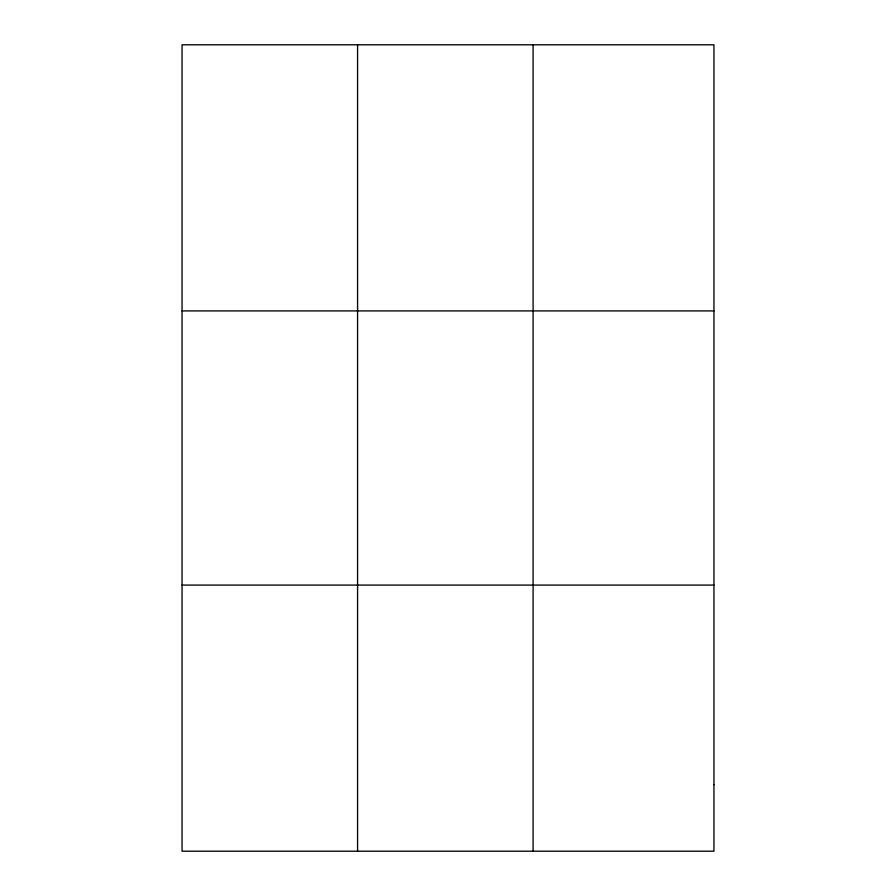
<?xml version="1.0" encoding="UTF-8"?>
<svg xmlns="http://www.w3.org/2000/svg" width="896" height="896" viewBox="0 0 896 896"><rect width="100%" height="100%" fill="white"/><g stroke="black" fill="none" stroke-linecap="round" stroke-linejoin="round"><path stroke-width="1.34" d="M357.582 851.2L357.582 44.8M533.098 851.2L533.098 44.8M182.056 310.912L713.944 310.912M182.056 585.088L713.944 585.088M713.944 784.672L713.944 851.2L182.056 851.2L182.056 44.8L713.944 44.8L713.944 784.672"/></g></svg>
